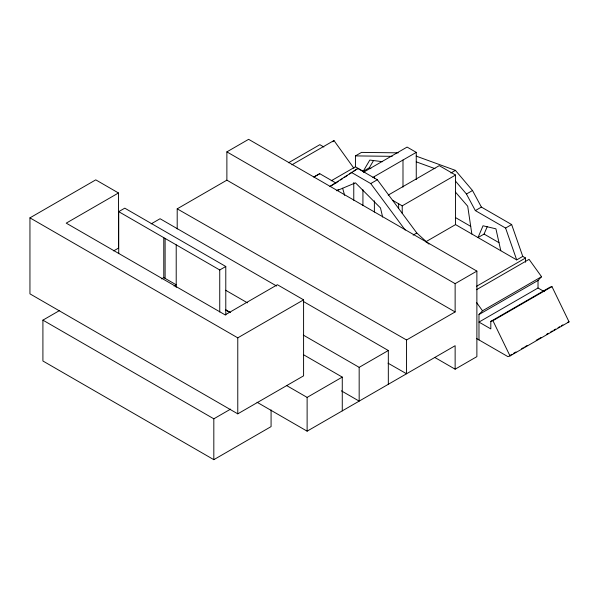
<?xml version="1.0" encoding="UTF-8"?>
<svg xmlns="http://www.w3.org/2000/svg" width="599" height="599" viewBox="0 0 599 599"><rect width="100%" height="100%" fill="white"/><g stroke="black" fill="none" stroke-linecap="round" stroke-linejoin="round"><path stroke-width="0.9" d="M500.801 250.726L495.92 228.825L483.026 225.778L478.009 237.571L484.074 234.067L487.301 226.489M382.476 161.7L369.8 160.06L363.226 171.299L369.291 167.795L373.514 160.569M332.789 141.783L333.965 140.533L353.912 168.282M478.983 339.925L478.983 314.542L482.517 310.791L541.556 276.708L529.074 259.352L476.512 289.699M478.983 314.542L538.022 280.459L541.556 276.708M330.109 186.349L357.828 168.491L377.348 179.76L416.799 232.996L428.959 244.1M330.086 186.431L338.218 181.534M340.479 180.029L342.74 178.524M344.253 177.521L347.27 175.514M349.531 174.01L351.793 172.505M353.305 171.501L357.828 168.491M118.482 192.975L66.227 223.142L225.142 314.887L277.389 284.72L303.588 299.844L303.588 375.843L237.773 413.842L29.95 293.854L29.95 217.856L95.765 179.857L118.482 192.975L118.482 248.106L113.66 250.891M118.729 253.677L118.729 211.657L124.772 208.167L225.786 266.488L225.786 315.044M226.879 151.876L455.135 283.656L455.135 311.937L226.879 180.157L226.879 151.876L248.622 139.327L476.879 271.107L476.879 356.637L455.135 369.186L434.904 357.506M151.158 223.869L160.068 218.732L276.626 286.023M177.199 228.923L177.199 208.841L226.879 180.157M288.493 162.771L319.836 144.681L323.879 147.017M291.915 164.807L333.965 140.533M271.077 409.903L271.077 426.615L213.821 459.673L42.911 361.002L42.911 320.143L59.69 310.454M313.883 177.072L319.746 173.688L335.957 183.039M331.195 180.801L355.439 166.807L355.439 155.905L361.504 152.401L398.245 152.835M161.595 278.887L163.782 277.629L176.211 284.802L174.024 286.06M363.466 172.272L407.103 147.077L416.26 152.363L416.26 179.58M337.237 190.287L338.705 189.441M372.855 177.424L416.26 152.363M118.729 211.657L219.743 269.977L225.786 266.488M351.231 172.302L370.751 183.571L377.348 179.76M388.219 195.109L439.262 165.646L455.554 175.05L455.554 224.603L516.705 259.906L522.77 256.409L525.54 258.012L525.54 262.25M450.875 172.999L455.42 170.378L472.514 190.519L481.401 207.089L511.651 224.55L522.77 256.409M392.525 200.246L402.221 205.839L455.554 175.05M455.554 181.175L466.449 194.016L472.514 190.519M413.13 235.115L416.799 232.996M29.95 217.856L237.773 337.843L303.588 299.844M466.449 194.016L475.344 210.593L481.401 207.089M425.657 241.861L455.554 224.603M475.344 210.593L505.593 228.054L511.651 224.55M42.911 320.143L213.821 418.813L230.593 409.124M455.135 283.656L476.879 271.107M476.579 286.277L525.54 258.012M286.689 385.599L307.122 397.392L342.269 377.1L342.269 410.877M303.319 335.096L359.168 367.344L388.324 350.512L388.324 384.288M177.199 208.841L406.556 339.985L455.135 311.937M544.326 291.638L538.022 287.999L478.983 322.082L490.813 328.911L490.813 321.363L549.845 287.28L551.956 286.607L569.05 321.858L510.019 355.941L507.907 356.622L476.594 338.54M490.813 321.363L492.925 320.69L551.956 286.607M257.038 402.258L307.122 431.168L455.135 345.713L455.135 369.186M510.333 355.222L511.95 354.286M513.568 353.35L515.994 351.95M521.654 348.685L523.271 347.749M524.889 346.814L527.315 345.413M536.21 340.277L541.062 337.477M546.722 334.212L548.34 333.276M550.766 331.876L552.383 330.94M554 330.004L555.617 329.076M558.043 327.675L559.661 326.74M561.278 325.804L562.895 324.868M314.138 176.802L319.746 173.688M336.631 190.774L355.484 182.852L380.492 207.95L382.634 217.055M567.642 322.314L569.05 321.858M355.439 155.905L392.18 156.339M416.155 156.114L455.42 170.378M416.26 161.85L435.001 168.663M388.032 363.174L406.556 373.761L406.556 339.985M369.291 167.795L370.886 168.716M455.652 217.662L470.754 226.377M484.074 234.067L499.004 242.685M355.439 166.807L364.821 172.22M303.334 301.447L388.324 350.512M225.613 290.238L247.469 302.854M225.711 309.81L230.57 312.611M303.416 354.668L342.269 377.1M225.763 310.05L229.799 312.379M341.355 390.833L359.168 401.12L359.168 367.344M455.554 192.197L467.707 206.228L471.847 234.007M370.751 183.571L405.201 230.053M476.549 302.488L482.517 310.791M492.925 320.69L510.019 355.941M505.593 228.054L516.705 259.906M342.621 188.221L344.65 195.349M538.022 280.459L538.022 287.999M402.992 160.023L402.992 187.135M402.221 205.839L402.221 213.326M398.649 203.78L398.649 208.504M374.382 176.54L374.382 178.412M374.382 200.852L374.382 212.068M362.927 189.703L362.927 205.592M353.769 182.538L353.769 200.306M307.122 397.392L307.122 431.168M237.773 337.843L237.773 413.842M219.743 269.977L219.743 311.997M213.821 418.813L213.821 459.673M176.211 244.849L176.211 287.438M165.107 238.439L165.107 278.393M163.782 237.668L163.782 277.629"/></g></svg>
